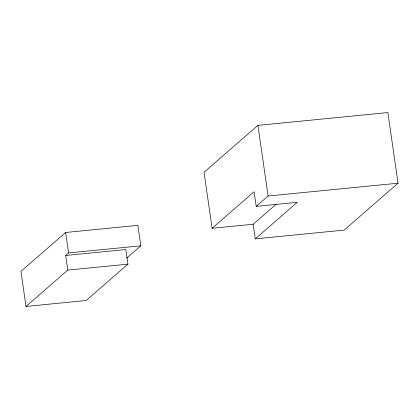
<?xml version="1.0" encoding="UTF-8"?>
<svg xmlns="http://www.w3.org/2000/svg" width="419" height="419" viewBox="0 0 419 419"><rect width="100%" height="100%" fill="white"/><g stroke="black" fill="none" stroke-linecap="round" stroke-linejoin="round"><path stroke-width="0.63" d="M126.564 258.214L140.8 245.822L137.851 225.359L65.631 232.482L20.95 271.355L26.004 306.436L86.152 300.507L127.931 264.153L125.826 249.535L65.678 255.464L67.784 270.082L26.004 306.436M65.678 255.464L68.58 252.94L140.8 245.822M253.155 224.244L255.26 238.861L344.161 230.099L398.05 183.208L387.868 112.564L257.926 125.37L204.037 172.261L212.108 228.287L253.155 224.244L276.1 204.278M212.108 228.287L254.092 191.761L256.198 206.373L297.244 202.33L255.26 238.861M256.198 206.373L268.102 196.013L398.05 183.208M67.784 270.082L127.931 264.153M257.926 125.37L268.102 196.013M65.631 232.482L68.58 252.94"/></g></svg>
